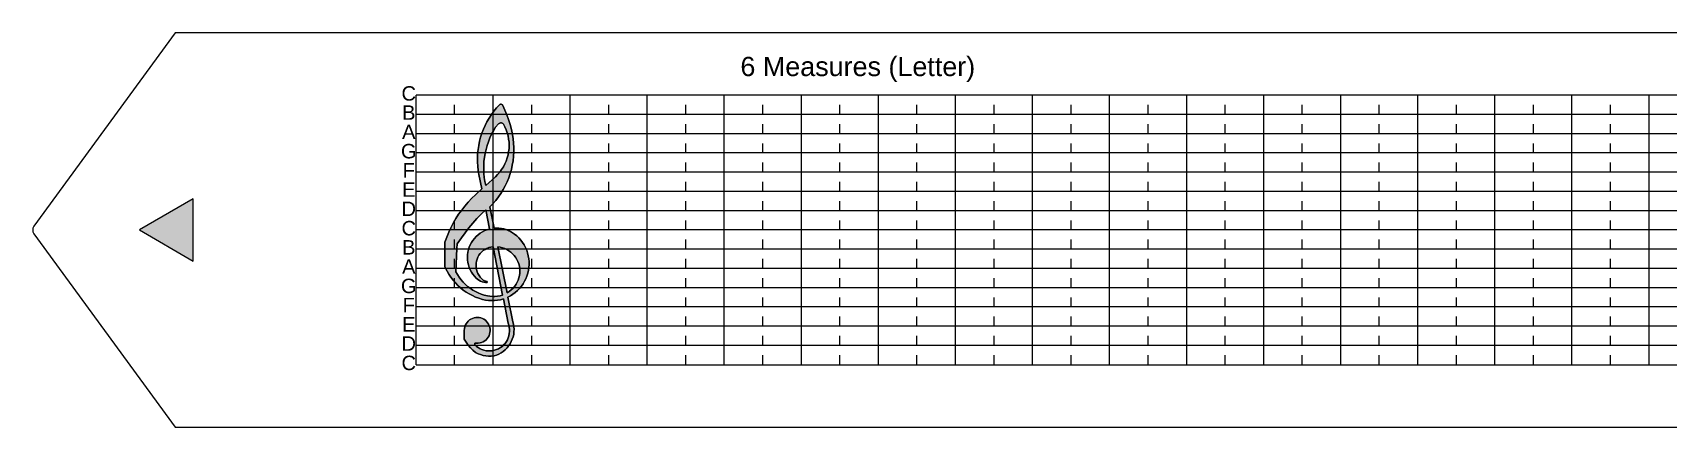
# Model space of a CAD drawing. Header units: inches. Extents: x 8.5 to 75.8, y -4.6 to 21.6.
# Drawn here: x 8.52 to 25.5, y -4.62 to -0.52 of the extents above; entities that cross this region are included whole.
import ezdxf

# ---------------------------------------------------------------- set-up
doc = ezdxf.new("R2010")
doc.units = ezdxf.units.IN
doc.header["$LTSCALE"] = 0.7
doc.header["$MEASUREMENT"] = 0
doc.linetypes.add('HIDDEN2', pattern=[0.1875, 0.125, -0.0625])
for name, color, linetype in [('8th Notes', 7, 'HIDDEN2'), ('Cleft', 7, 'Continuous'), ('Horizontal Lines', 7, 'Continuous'), ('Labels', 7, 'Continuous'), ('Quarter Notes', 7, 'Continuous')]:
    doc.layers.add(name, color=color, linetype=linetype)
doc.styles.get("Standard").update_dxf_attribs({"font": 'arial.ttf'})

msp = doc.modelspace()

# ---------------------------------------------------------------- hatches: boundary and pattern name
at = {"layer": 'Cleft'}
h = msp.add_hatch(color=256, dxfattribs=at)
h.dxf.hatch_style = 1
h.paths.add_polyline_path([(13.335, -2.546), (13.31, -2.547), (13.266, -2.327), (13.298, -2.294), (13.328, -2.26), (13.355, -2.223), (13.381, -2.186), (13.405, -2.147), (13.426, -2.107), (13.446, -2.065), (13.463, -2.023), (13.477, -1.979), (13.49, -1.936), (13.499, -1.891), (13.507, -1.846), (13.512, -1.8), (13.515, -1.754), (13.515, -1.709), (13.512, -1.663), (13.507, -1.618), (13.5, -1.573), (13.489, -1.521), (13.475, -1.469), (13.46, -1.419), (13.442, -1.369), (13.422, -1.32), (13.4, -1.272), (13.396, -1.266), (13.39, -1.262), (13.384, -1.259), (13.377, -1.259), (13.371, -1.262), (13.365, -1.266), (13.336, -1.298), (13.308, -1.332), (13.282, -1.367), (13.258, -1.404), (13.236, -1.441), (13.217, -1.48), (13.199, -1.52), (13.183, -1.561), (13.17, -1.602), (13.159, -1.644), (13.15, -1.687), (13.143, -1.73), (13.138, -1.773), (13.137, -1.817), (13.137, -1.861), (13.14, -1.904), (13.145, -1.947), (13.152, -1.99), (13.181, -2.138), (13.116, -2.199), (13.078, -2.236), (13.041, -2.276), (13.007, -2.317), (12.974, -2.359), (12.942, -2.403), (12.913, -2.448), (12.886, -2.494), (12.861, -2.542), (12.839, -2.59), (12.818, -2.64), (12.8, -2.691), (12.8, -2.948), (12.823, -2.993), (12.841, -3.026), (12.862, -3.057), (12.884, -3.087), (12.908, -3.115), (12.933, -3.142), (12.961, -3.167), (12.99, -3.19), (13.02, -3.211), (13.052, -3.231), (13.084, -3.248), (13.118, -3.263), (13.153, -3.276), (13.189, -3.287), (13.219, -3.294), (13.25, -3.299), (13.282, -3.3), (13.313, -3.3), (13.344, -3.296), (13.375, -3.29), (13.406, -3.282), (13.455, -3.534), (13.462, -3.555), (13.467, -3.577), (13.47, -3.599), (13.47, -3.621), (13.468, -3.643), (13.464, -3.665), (13.457, -3.686), (13.448, -3.706), (13.437, -3.725), (13.424, -3.744), (13.409, -3.76), (13.393, -3.775), (13.375, -3.788), (13.356, -3.799), (13.336, -3.809), (13.315, -3.815), (13.293, -3.82), (13.271, -3.822), (13.249, -3.822), (13.227, -3.82), (13.205, -3.815), (13.184, -3.808), (13.164, -3.799), (13.145, -3.788), (13.127, -3.775), (13.111, -3.76), (13.111, -3.741), (13.128, -3.743), (13.146, -3.743), (13.164, -3.74), (13.18, -3.735), (13.197, -3.728), (13.212, -3.719), (13.226, -3.708), (13.238, -3.695), (13.248, -3.68), (13.257, -3.665), (13.263, -3.648), (13.267, -3.631), (13.269, -3.613), (13.268, -3.595), (13.265, -3.578), (13.26, -3.561), (13.252, -3.545), (13.243, -3.53), (13.232, -3.516), (13.219, -3.504), (13.204, -3.494), (13.188, -3.486), (13.172, -3.48), (13.154, -3.476), (13.137, -3.475), (13.119, -3.475), (13.102, -3.478), (13.085, -3.484), (13.069, -3.492), (13.054, -3.501), (13.041, -3.513), (13.029, -3.526), (13.019, -3.541), (13.011, -3.557), (13.005, -3.573), (13.002, -3.591), (13, -3.609), (13, -3.701), (13.02, -3.732), (13.041, -3.761), (13.065, -3.789), (13.09, -3.815), (13.117, -3.84), (13.143, -3.852), (13.169, -3.861), (13.197, -3.869), (13.224, -3.874), (13.252, -3.876), (13.281, -3.876), (13.309, -3.873), (13.334, -3.865), (13.359, -3.855), (13.382, -3.842), (13.404, -3.827), (13.425, -3.81), (13.444, -3.792), (13.46, -3.771), (13.475, -3.749), (13.488, -3.726), (13.499, -3.702), (13.507, -3.676), (13.513, -3.651), (13.516, -3.624), (13.517, -3.597), (13.516, -3.571), (13.511, -3.545), (13.504, -3.519), (13.454, -3.263), (13.48, -3.249), (13.506, -3.233), (13.53, -3.215), (13.553, -3.195), (13.574, -3.173), (13.594, -3.15), (13.611, -3.125), (13.627, -3.099), (13.64, -3.072), (13.651, -3.044), (13.66, -3.015), (13.667, -2.985), (13.672, -2.955), (13.674, -2.925), (13.673, -2.894), (13.67, -2.864), (13.665, -2.834), (13.658, -2.805), (13.648, -2.776), (13.636, -2.748), (13.622, -2.721), (13.606, -2.696), (13.587, -2.672), (13.567, -2.649), (13.545, -2.627), (13.522, -2.608), (13.502, -2.594), (13.48, -2.581), (13.457, -2.57), (13.434, -2.561), (13.41, -2.555), (13.385, -2.55), (13.36, -2.547)])
h.paths.add_polyline_path([(13.349, -2.74), (13.373, -2.744), (13.397, -2.75), (13.42, -2.758), (13.442, -2.769), (13.464, -2.782), (13.484, -2.796), (13.502, -2.813), (13.518, -2.831), (13.533, -2.85), (13.546, -2.872), (13.557, -2.894), (13.565, -2.917), (13.572, -2.941), (13.576, -2.965), (13.577, -2.99), (13.577, -3.015), (13.574, -3.039), (13.568, -3.063), (13.56, -3.087), (13.55, -3.109), (13.538, -3.13), (13.524, -3.151), (13.507, -3.171), (13.488, -3.189), (13.467, -3.206), (13.445, -3.22)], flags=16)
h.paths.add_polyline_path([(13.299, -2.74), (13.398, -3.242), (13.372, -3.25), (13.346, -3.255), (13.319, -3.257), (13.292, -3.257), (13.266, -3.254), (13.24, -3.249), (13.208, -3.242), (13.176, -3.232), (13.146, -3.22), (13.117, -3.206), (13.088, -3.19), (13.061, -3.172), (13.035, -3.152), (13.01, -3.13), (12.988, -3.107), (12.966, -3.082), (12.947, -3.056), (12.929, -3.029), (12.914, -3), (12.922, -2.757), (12.928, -2.711), (12.972, -2.646), (13.008, -2.594), (13.047, -2.543), (13.088, -2.494), (13.132, -2.446), (13.177, -2.4), (13.224, -2.357), (13.263, -2.555), (13.237, -2.563), (13.212, -2.573), (13.188, -2.585), (13.166, -2.599), (13.145, -2.615), (13.124, -2.633), (13.106, -2.653), (13.09, -2.674), (13.075, -2.696), (13.063, -2.72), (13.052, -2.745), (13.045, -2.77), (13.038, -2.796), (13.035, -2.823), (13.034, -2.849), (13.035, -2.876), (13.038, -2.903), (13.044, -2.929), (13.052, -2.954), (13.062, -2.979), (13.075, -3.003), (13.089, -3.025), (13.105, -3.046), (13.123, -3.066), (13.137, -3.078), (13.152, -3.089), (13.168, -3.097), (13.185, -3.104), (13.203, -3.109), (13.221, -3.112), (13.239, -3.113), (13.239, -3.101), (13.218, -3.097), (13.206, -3.092), (13.198, -3.087), (13.181, -3.073), (13.166, -3.057), (13.154, -3.039), (13.142, -3.019), (13.134, -2.999), (13.127, -2.978), (13.124, -2.956), (13.122, -2.934), (13.123, -2.911), (13.127, -2.89), (13.133, -2.868), (13.142, -2.848), (13.153, -2.829), (13.166, -2.811), (13.181, -2.794), (13.197, -2.78), (13.216, -2.767), (13.235, -2.757), (13.256, -2.749), (13.277, -2.743)], flags=16)
h.paths.add_polyline_path([(13.223, -2.103), (13.215, -2.062), (13.208, -2.02), (13.204, -1.979), (13.203, -1.937), (13.203, -1.895), (13.205, -1.853), (13.21, -1.811), (13.217, -1.77), (13.226, -1.729), (13.237, -1.689), (13.25, -1.649), (13.265, -1.61), (13.283, -1.572), (13.302, -1.535), (13.323, -1.499), (13.36, -1.459), (13.373, -1.453), (13.389, -1.453), (13.404, -1.462), (13.422, -1.495), (13.435, -1.525), (13.446, -1.556), (13.455, -1.588), (13.461, -1.621), (13.465, -1.654), (13.466, -1.687), (13.465, -1.72), (13.461, -1.754), (13.455, -1.786), (13.446, -1.818), (13.435, -1.85), (13.422, -1.88), (13.406, -1.909), (13.388, -1.938), (13.368, -1.964), (13.346, -1.989), (13.323, -2.013)], flags=16)
at = {"layer": 'Labels'}
h = msp.add_hatch(color=256, dxfattribs=at)
h.dxf.hatch_style = 1
h.paths.add_polyline_path([(10.187, -2.243), (9.627, -2.566), (10.187, -2.889)])

# ---------------------------------------------------------------- linework, layer by layer
for p, q in [((10, -0.516), (8.53, -2.526)), ((34.2, -0.516), (10, -0.516)), ((8.53, -2.606), (10, -4.616)), ((10, -4.616), (34.2, -4.616))]:
    msp.add_line(p, q)
msp.add_arc((8.609, -2.566), 0.0889, 153, 207)
at = {"layer": '8th Notes'}
for p, q in [((12.9, -3.966), (12.9, -1.166)), ((13.7, -3.966), (13.7, -1.166)), ((14.5, -3.966), (14.5, -1.166)), ((15.3, -3.966), (15.3, -1.166)), ((16.1, -3.966), (16.1, -1.166)), ((16.9, -3.966), (16.9, -1.166)), ((17.7, -3.966), (17.7, -1.166)), ((18.5, -3.966), (18.5, -1.166)), ((19.3, -3.966), (19.3, -1.166)), ((20.1, -3.966), (20.1, -1.166)), ((20.9, -3.966), (20.9, -1.166)), ((21.7, -3.966), (21.7, -1.166)), ((22.5, -3.966), (22.5, -1.166)), ((23.3, -3.966), (23.3, -1.166)), ((24.1, -3.966), (24.1, -1.166)), ((24.9, -3.966), (24.9, -1.166))]:
    msp.add_line(p, q, dxfattribs=at)
at = {"layer": 'Cleft', "flags": 128}
for points in [[(13.4, -1.272), (13.396, -1.266), (13.39, -1.262), (13.384, -1.259), (13.377, -1.259), (13.371, -1.262), (13.365, -1.266), (13.336, -1.298), (13.308, -1.332), (13.282, -1.367), (13.258, -1.404), (13.236, -1.441), (13.217, -1.48), (13.199, -1.52), (13.183, -1.561), (13.17, -1.602), (13.159, -1.644), (13.15, -1.687), (13.143, -1.73), (13.138, -1.773), (13.137, -1.817), (13.137, -1.861), (13.14, -1.904), (13.145, -1.947), (13.152, -1.99), (13.181, -2.138), (13.116, -2.199), (13.078, -2.236), (13.041, -2.276), (13.007, -2.317), (12.974, -2.359), (12.942, -2.403), (12.913, -2.448), (12.886, -2.494), (12.861, -2.542), (12.839, -2.59), (12.818, -2.64), (12.8, -2.691), (12.8, -2.948), (12.823, -2.993), (12.841, -3.026), (12.862, -3.057), (12.884, -3.087), (12.908, -3.115), (12.933, -3.142), (12.961, -3.167), (12.99, -3.19), (13.02, -3.211), (13.052, -3.231), (13.084, -3.248), (13.118, -3.263), (13.153, -3.276), (13.189, -3.287), (13.219, -3.294), (13.25, -3.299), (13.282, -3.3), (13.313, -3.3), (13.344, -3.296), (13.375, -3.29), (13.406, -3.282), (13.455, -3.534), (13.406, -3.282), (13.375, -3.29), (13.344, -3.296), (13.313, -3.3), (13.282, -3.3), (13.25, -3.299), (13.219, -3.294), (13.189, -3.287), (13.153, -3.276), (13.118, -3.263), (13.084, -3.248), (13.052, -3.231), (13.02, -3.211), (12.99, -3.19), (12.961, -3.167), (12.933, -3.142), (12.908, -3.115), (12.884, -3.087), (12.862, -3.057), (12.841, -3.026), (12.823, -2.993), (12.8, -2.948), (12.8, -2.691), (12.818, -2.64), (12.839, -2.59), (12.861, -2.542), (12.886, -2.494), (12.913, -2.448), (12.942, -2.403), (12.974, -2.359), (13.007, -2.317), (13.041, -2.276), (13.078, -2.236), (13.116, -2.199), (13.181, -2.138), (13.152, -1.99), (13.145, -1.947), (13.14, -1.904), (13.137, -1.861), (13.137, -1.817), (13.138, -1.773), (13.143, -1.73), (13.15, -1.687), (13.159, -1.644), (13.17, -1.602), (13.183, -1.561), (13.199, -1.52), (13.217, -1.48), (13.236, -1.441), (13.258, -1.404), (13.282, -1.367), (13.308, -1.332), (13.336, -1.298), (13.365, -1.266), (13.371, -1.262), (13.377, -1.259), (13.384, -1.259), (13.39, -1.262), (13.396, -1.266), (13.4, -1.272), (13.422, -1.32), (13.442, -1.369), (13.46, -1.419), (13.475, -1.469), (13.489, -1.521), (13.5, -1.573), (13.507, -1.618), (13.512, -1.663), (13.515, -1.709), (13.515, -1.754), (13.512, -1.8), (13.507, -1.846), (13.499, -1.891), (13.49, -1.936), (13.477, -1.979), (13.463, -2.023), (13.446, -2.065), (13.426, -2.107), (13.405, -2.147), (13.381, -2.186), (13.355, -2.223), (13.328, -2.26), (13.298, -2.294), (13.266, -2.327), (13.31, -2.547), (13.335, -2.546), (13.36, -2.547), (13.385, -2.55), (13.41, -2.555), (13.434, -2.561), (13.457, -2.57), (13.48, -2.581), (13.502, -2.594), (13.522, -2.608), (13.545, -2.627), (13.567, -2.649), (13.587, -2.672), (13.606, -2.696), (13.622, -2.721), (13.636, -2.748), (13.648, -2.776), (13.658, -2.805), (13.665, -2.834), (13.67, -2.864), (13.673, -2.894), (13.674, -2.925), (13.672, -2.955), (13.667, -2.985), (13.66, -3.015), (13.651, -3.044), (13.64, -3.072), (13.627, -3.099), (13.611, -3.125), (13.594, -3.15), (13.574, -3.173), (13.553, -3.195), (13.53, -3.215), (13.506, -3.233), (13.48, -3.249), (13.454, -3.263), (13.504, -3.519), (13.511, -3.545), (13.516, -3.571), (13.517, -3.597), (13.516, -3.624), (13.513, -3.651), (13.507, -3.676), (13.499, -3.702), (13.488, -3.726), (13.475, -3.749), (13.46, -3.771), (13.444, -3.792), (13.425, -3.81), (13.404, -3.827), (13.382, -3.842), (13.359, -3.855), (13.334, -3.865), (13.309, -3.873), (13.281, -3.876), (13.252, -3.876), (13.224, -3.874), (13.197, -3.869), (13.169, -3.861), (13.143, -3.852), (13.117, -3.84), (13.09, -3.815), (13.065, -3.789), (13.041, -3.761), (13.02, -3.732), (13, -3.701), (13, -3.609), (13.002, -3.591), (13.005, -3.573), (13.011, -3.557), (13.019, -3.541), (13.029, -3.526), (13.041, -3.513), (13.054, -3.501), (13.069, -3.492), (13.085, -3.484), (13.102, -3.478), (13.119, -3.475), (13.137, -3.475), (13.154, -3.476), (13.172, -3.48), (13.188, -3.486), (13.204, -3.494), (13.219, -3.504), (13.232, -3.516), (13.243, -3.53), (13.252, -3.545), (13.26, -3.561), (13.265, -3.578), (13.268, -3.595), (13.269, -3.613), (13.267, -3.631), (13.263, -3.648), (13.257, -3.665), (13.248, -3.68), (13.238, -3.695), (13.226, -3.708), (13.212, -3.719), (13.197, -3.728), (13.18, -3.735), (13.164, -3.74), (13.146, -3.743), (13.128, -3.743), (13.111, -3.741), (13.111, -3.76), (13.127, -3.775), (13.145, -3.788), (13.164, -3.799), (13.184, -3.808), (13.205, -3.815), (13.227, -3.82), (13.249, -3.822), (13.271, -3.822), (13.293, -3.82), (13.315, -3.815), (13.336, -3.809), (13.356, -3.799), (13.375, -3.788), (13.393, -3.775), (13.409, -3.76), (13.424, -3.744), (13.437, -3.725), (13.448, -3.706), (13.457, -3.686), (13.464, -3.665), (13.468, -3.643), (13.47, -3.621), (13.47, -3.599), (13.467, -3.577), (13.462, -3.555), (13.455, -3.534), (13.462, -3.555), (13.467, -3.577), (13.47, -3.599), (13.47, -3.621), (13.468, -3.643), (13.464, -3.665), (13.457, -3.686), (13.448, -3.706), (13.437, -3.725), (13.424, -3.744), (13.409, -3.76), (13.393, -3.775), (13.375, -3.788), (13.356, -3.799), (13.336, -3.809), (13.315, -3.815), (13.293, -3.82), (13.271, -3.822), (13.249, -3.822), (13.227, -3.82), (13.205, -3.815), (13.184, -3.808), (13.164, -3.799), (13.145, -3.788), (13.127, -3.775), (13.111, -3.76), (13.111, -3.741), (13.128, -3.743), (13.146, -3.743), (13.164, -3.74), (13.18, -3.735), (13.197, -3.728), (13.212, -3.719), (13.226, -3.708), (13.238, -3.695), (13.248, -3.68), (13.257, -3.665), (13.263, -3.648), (13.267, -3.631), (13.269, -3.613), (13.268, -3.595), (13.265, -3.578), (13.26, -3.561), (13.252, -3.545), (13.243, -3.53), (13.232, -3.516), (13.219, -3.504), (13.204, -3.494), (13.188, -3.486), (13.172, -3.48), (13.154, -3.476), (13.137, -3.475), (13.119, -3.475), (13.102, -3.478), (13.085, -3.484), (13.069, -3.492), (13.054, -3.501), (13.041, -3.513), (13.029, -3.526), (13.019, -3.541), (13.011, -3.557), (13.005, -3.573), (13.002, -3.591), (13, -3.609), (13, -3.701), (13.02, -3.732), (13.041, -3.761), (13.065, -3.789), (13.09, -3.815), (13.117, -3.84), (13.143, -3.852), (13.169, -3.861), (13.197, -3.869), (13.224, -3.874), (13.252, -3.876), (13.281, -3.876), (13.309, -3.873), (13.334, -3.865), (13.359, -3.855), (13.382, -3.842), (13.404, -3.827), (13.425, -3.81), (13.444, -3.792), (13.46, -3.771), (13.475, -3.749), (13.488, -3.726), (13.499, -3.702), (13.507, -3.676), (13.513, -3.651), (13.516, -3.624), (13.517, -3.597), (13.516, -3.571), (13.511, -3.545), (13.504, -3.519), (13.454, -3.263), (13.48, -3.249), (13.506, -3.233), (13.53, -3.215), (13.553, -3.195), (13.574, -3.173), (13.594, -3.15), (13.611, -3.125), (13.627, -3.099), (13.64, -3.072), (13.651, -3.044), (13.66, -3.015), (13.667, -2.985), (13.672, -2.955), (13.674, -2.925), (13.673, -2.894), (13.67, -2.864), (13.665, -2.834), (13.658, -2.805), (13.648, -2.776), (13.636, -2.748), (13.622, -2.721), (13.606, -2.696), (13.587, -2.672), (13.567, -2.649), (13.545, -2.627), (13.522, -2.608), (13.502, -2.594), (13.48, -2.581), (13.457, -2.57), (13.434, -2.561), (13.41, -2.555), (13.385, -2.55), (13.36, -2.547), (13.335, -2.546), (13.31, -2.547), (13.266, -2.327), (13.298, -2.294), (13.328, -2.26), (13.355, -2.223), (13.381, -2.186), (13.405, -2.147), (13.426, -2.107), (13.446, -2.065), (13.463, -2.023), (13.477, -1.979), (13.49, -1.936), (13.499, -1.891), (13.507, -1.846), (13.512, -1.8), (13.515, -1.754), (13.515, -1.709), (13.512, -1.663), (13.507, -1.618), (13.5, -1.573), (13.489, -1.521), (13.475, -1.469), (13.46, -1.419), (13.442, -1.369), (13.422, -1.32)], [(13.323, -2.013), (13.346, -1.989), (13.368, -1.964), (13.388, -1.938), (13.406, -1.909), (13.422, -1.88), (13.435, -1.85), (13.446, -1.818), (13.455, -1.786), (13.461, -1.754), (13.465, -1.72), (13.466, -1.687), (13.465, -1.654), (13.461, -1.621), (13.455, -1.588), (13.446, -1.556), (13.435, -1.525), (13.422, -1.495), (13.406, -1.465), (13.4, -1.459), (13.393, -1.455), (13.385, -1.453), (13.377, -1.453), (13.369, -1.455), (13.361, -1.459), (13.355, -1.464), (13.323, -1.499), (13.302, -1.535), (13.283, -1.572), (13.265, -1.61), (13.25, -1.649), (13.237, -1.689), (13.226, -1.729), (13.217, -1.77), (13.21, -1.811), (13.205, -1.853), (13.203, -1.895), (13.203, -1.937), (13.204, -1.979), (13.208, -2.02), (13.215, -2.062), (13.223, -2.103)], [(13.323, -2.013), (13.223, -2.103), (13.215, -2.062), (13.208, -2.02), (13.204, -1.979), (13.203, -1.937), (13.203, -1.895), (13.205, -1.853), (13.21, -1.811), (13.217, -1.77), (13.226, -1.729), (13.237, -1.689), (13.25, -1.649), (13.265, -1.61), (13.283, -1.572), (13.302, -1.535), (13.323, -1.499), (13.355, -1.464), (13.361, -1.459), (13.369, -1.455), (13.377, -1.453), (13.385, -1.453), (13.393, -1.455), (13.4, -1.459), (13.406, -1.465), (13.422, -1.495), (13.435, -1.525), (13.446, -1.556), (13.455, -1.588), (13.461, -1.621), (13.465, -1.654), (13.466, -1.687), (13.465, -1.72), (13.461, -1.754), (13.455, -1.786), (13.446, -1.818), (13.435, -1.85), (13.422, -1.88), (13.406, -1.909), (13.388, -1.938), (13.368, -1.964), (13.346, -1.989)], [(12.972, -2.646), (13.008, -2.594), (13.047, -2.543), (13.088, -2.494), (13.132, -2.446), (13.177, -2.4), (13.224, -2.357), (13.177, -2.4), (13.132, -2.446), (13.088, -2.494), (13.047, -2.543), (13.008, -2.594)], [(13.263, -2.555), (13.237, -2.563), (13.212, -2.573), (13.188, -2.585), (13.166, -2.599), (13.145, -2.615), (13.124, -2.633), (13.106, -2.653), (13.09, -2.674), (13.075, -2.696), (13.063, -2.72), (13.052, -2.745), (13.045, -2.77), (13.038, -2.796), (13.035, -2.823), (13.034, -2.849), (13.035, -2.876), (13.038, -2.903), (13.044, -2.929), (13.052, -2.954), (13.062, -2.979), (13.075, -3.003), (13.089, -3.025), (13.105, -3.046), (13.123, -3.066), (13.137, -3.078), (13.152, -3.089), (13.168, -3.097), (13.185, -3.104), (13.203, -3.109), (13.221, -3.112), (13.239, -3.113), (13.239, -3.101), (13.224, -3.098), (13.239, -3.101), (13.239, -3.113), (13.221, -3.112), (13.203, -3.109), (13.185, -3.104), (13.168, -3.097), (13.152, -3.089), (13.137, -3.078), (13.123, -3.066), (13.105, -3.046), (13.089, -3.025), (13.075, -3.003), (13.062, -2.979), (13.052, -2.954), (13.044, -2.929), (13.038, -2.903), (13.035, -2.876), (13.034, -2.849), (13.035, -2.823), (13.038, -2.796), (13.045, -2.77), (13.052, -2.745), (13.063, -2.72), (13.075, -2.696), (13.09, -2.674), (13.106, -2.653), (13.124, -2.633), (13.145, -2.615), (13.166, -2.599), (13.188, -2.585), (13.212, -2.573), (13.237, -2.563), (13.263, -2.555), (13.224, -2.357)], [(12.972, -2.646), (12.928, -2.711), (12.922, -2.757), (12.914, -3), (12.929, -3.029), (12.947, -3.056), (12.966, -3.082), (12.988, -3.107), (13.01, -3.13), (13.035, -3.152), (13.061, -3.172), (13.088, -3.19), (13.117, -3.206), (13.146, -3.22), (13.176, -3.232), (13.208, -3.242), (13.24, -3.249), (13.266, -3.254), (13.292, -3.257), (13.319, -3.257), (13.346, -3.255), (13.372, -3.25), (13.398, -3.242), (13.299, -2.74), (13.277, -2.743), (13.256, -2.749), (13.235, -2.757), (13.216, -2.767), (13.197, -2.78), (13.181, -2.794), (13.166, -2.811), (13.153, -2.829), (13.142, -2.848), (13.133, -2.868), (13.127, -2.89), (13.123, -2.911), (13.122, -2.934), (13.124, -2.956), (13.127, -2.978), (13.134, -2.999), (13.142, -3.019), (13.154, -3.039), (13.166, -3.057), (13.181, -3.073), (13.198, -3.087), (13.181, -3.073), (13.166, -3.057), (13.154, -3.039), (13.142, -3.019), (13.134, -2.999), (13.127, -2.978), (13.124, -2.956), (13.122, -2.934), (13.123, -2.911), (13.127, -2.89), (13.133, -2.868), (13.142, -2.848), (13.153, -2.829), (13.166, -2.811), (13.181, -2.794), (13.197, -2.78), (13.216, -2.767), (13.235, -2.757), (13.256, -2.749), (13.277, -2.743), (13.299, -2.74), (13.398, -3.242), (13.372, -3.25), (13.346, -3.255), (13.319, -3.257), (13.292, -3.257), (13.266, -3.254), (13.24, -3.249), (13.208, -3.242), (13.176, -3.232), (13.146, -3.22), (13.117, -3.206), (13.088, -3.19), (13.061, -3.172), (13.035, -3.152), (13.01, -3.13), (12.988, -3.107), (12.966, -3.082), (12.947, -3.056), (12.929, -3.029), (12.914, -3), (12.922, -2.757), (12.928, -2.711)], [(13.349, -2.74), (13.445, -3.22), (13.349, -2.74), (13.373, -2.744), (13.397, -2.75), (13.42, -2.758), (13.442, -2.769), (13.464, -2.782), (13.484, -2.796), (13.502, -2.813), (13.518, -2.831), (13.533, -2.85), (13.546, -2.872), (13.557, -2.894), (13.565, -2.917), (13.572, -2.941), (13.576, -2.965), (13.577, -2.99), (13.577, -3.015), (13.574, -3.039), (13.568, -3.063), (13.56, -3.087), (13.55, -3.109), (13.538, -3.13), (13.524, -3.151), (13.538, -3.13), (13.55, -3.109), (13.56, -3.087), (13.568, -3.063), (13.574, -3.039), (13.577, -3.015), (13.577, -2.99), (13.576, -2.965), (13.572, -2.941), (13.565, -2.917), (13.557, -2.894), (13.546, -2.872), (13.533, -2.85), (13.518, -2.831), (13.502, -2.813), (13.484, -2.796), (13.464, -2.782), (13.442, -2.769), (13.42, -2.758), (13.397, -2.75), (13.373, -2.744)], [(13.224, -3.098), (13.215, -3.096), (13.206, -3.092), (13.198, -3.087), (13.206, -3.092), (13.215, -3.096)], [(13.524, -3.151), (13.507, -3.171), (13.488, -3.189), (13.467, -3.206), (13.445, -3.22), (13.467, -3.206), (13.488, -3.189), (13.507, -3.171)]]:
    msp.add_lwpolyline(points, close=True, dxfattribs=at)
at = {"layer": 'Horizontal Lines'}
for p, q in [((12.5, -3.966), (12.5, -1.166)), ((31.7, -1.166), (12.5, -1.166)), ((22.9, -3.966), (22.9, -1.166)), ((24.5, -3.966), (24.5, -1.166)), ((25.3, -3.966), (25.3, -1.166)), ((31.7, -1.366), (12.5, -1.366)), ((31.7, -1.566), (12.5, -1.566)), ((31.7, -1.766), (12.5, -1.766)), ((31.7, -1.966), (12.5, -1.966)), ((31.7, -2.166), (12.5, -2.166)), ((31.7, -2.366), (12.5, -2.366)), ((31.7, -2.566), (12.5, -2.566)), ((31.7, -2.766), (12.5, -2.766)), ((31.7, -2.966), (12.5, -2.966)), ((31.7, -3.166), (12.5, -3.166)), ((31.7, -3.366), (12.5, -3.366)), ((31.7, -3.566), (12.5, -3.566)), ((31.7, -3.766), (12.5, -3.766)), ((12.5, -3.966), (31.7, -3.966))]:
    msp.add_line(p, q, dxfattribs=at)
at = {"layer": 'Labels'}
msp.add_lwpolyline([(10.187, -2.243), (9.627, -2.566), (10.187, -2.889)], close=True, dxfattribs=at)
at = {"layer": 'Quarter Notes'}
for p, q in [((13.3, -3.966), (13.3, -1.166)), ((14.1, -3.966), (14.1, -1.166)), ((14.9, -3.966), (14.9, -1.166)), ((15.7, -3.966), (15.7, -1.166)), ((16.5, -3.966), (16.5, -1.166)), ((17.3, -3.966), (17.3, -1.166)), ((18.1, -3.966), (18.1, -1.166)), ((18.9, -3.966), (18.9, -1.166)), ((19.7, -3.966), (19.7, -1.166)), ((20.5, -3.966), (20.5, -1.166)), ((21.3, -3.966), (21.3, -1.166)), ((22.1, -3.966), (22.1, -1.166)), ((23.7, -3.966), (23.7, -1.166))]:
    msp.add_line(p, q, dxfattribs=at)

# ---------------------------------------------------------------- texts
at = {"layer": 'Labels'}
for s, width, insert, char_height, attachment_point in [('\\A1;{\\H1x;6 Measures (Letter)}', 2.57725, (15.867, -0.767), 0.2, 1), ('C', 0.15, (12.424, -1.148), 0.15, 5), ('B', 0.15, (12.424, -1.346), 0.15, 5), ('A', 0.15, (12.424, -1.546), 0.15, 5), ('G', 0.15, (12.424, -1.748), 0.15, 5), ('F', 0.15, (12.424, -1.946), 0.15, 5), ('E', 0.15, (12.424, -2.146), 0.15, 5), ('D', 0.15, (12.424, -2.346), 0.15, 5), ('C', 0.15, (12.424, -2.548), 0.15, 5), ('B', 0.15, (12.424, -2.746), 0.15, 5), ('A', 0.15, (12.424, -2.946), 0.15, 5), ('G', 0.15, (12.424, -3.148), 0.15, 5), ('F', 0.15, (12.424, -3.346), 0.15, 5), ('E', 0.15, (12.424, -3.546), 0.15, 5), ('D', 0.15, (12.424, -3.746), 0.15, 5), ('C', 0.15, (12.424, -3.948), 0.15, 5)]:
    msp.add_mtext_dynamic_manual_height_columns(s, width=width, gutter_width=1, heights=[0], dxfattribs=dict(at, insert=insert, char_height=char_height, attachment_point=attachment_point))

doc.saveas('drawing.dxf')
